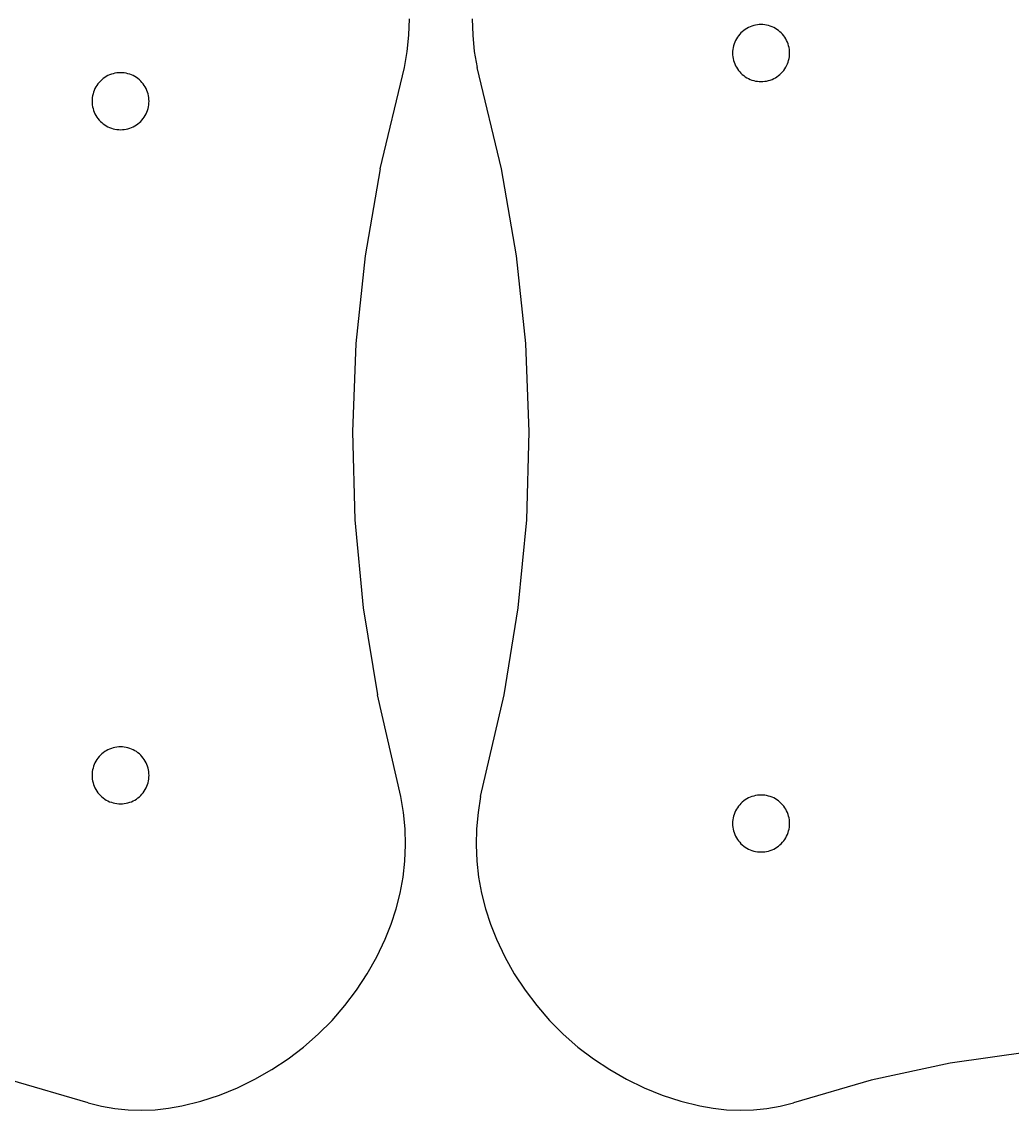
# Model space of a CAD drawing. Extents: x -22.3 to 21.7, y -13.4 to 13.4.
# Drawn here: x 2.68 to 5.109, y -9.896 to -7.226 of the extents above; entities that cross this region are included whole.
import ezdxf

# ---------------------------------------------------------------- set-up
doc = ezdxf.new("R2010")
doc.units = 0
doc.header["$MEASUREMENT"] = 0
doc.layers.get('0').update_dxf_attribs({"linetype": 'CONTINUOUS'})

msp = doc.modelspace()

# ---------------------------------------------------------------- linework, layer by layer
for p, q in [((3.6298, -7.2594), (3.6312, -7.2195)), ((3.7848, -7.2195), (3.7862, -7.2594)), ((4.4799, -7.2347), (4.4754, -7.2357)), ((4.4844, -7.2339), (4.4799, -7.2347)), ((4.4889, -7.2335), (4.4844, -7.2339)), ((4.4935, -7.2333), (4.4889, -7.2335)), ((4.4981, -7.2335), (4.4935, -7.2333)), ((4.5026, -7.2339), (4.4981, -7.2335)), ((4.5071, -7.2347), (4.5026, -7.2339)), ((4.5116, -7.2357), (4.5071, -7.2347)), ((3.6258, -7.2991), (3.6298, -7.2594)), ((3.7862, -7.2594), (3.7902, -7.2991)), ((4.4381, -7.2607), (4.4354, -7.2644)), ((4.441, -7.2571), (4.4381, -7.2607)), ((4.4441, -7.2538), (4.441, -7.2571)), ((4.4474, -7.2507), (4.4441, -7.2538)), ((4.451, -7.2478), (4.4474, -7.2507)), ((4.4547, -7.2451), (4.451, -7.2478)), ((4.4586, -7.2427), (4.4547, -7.2451)), ((4.4626, -7.2405), (4.4586, -7.2427)), ((4.4668, -7.2386), (4.4626, -7.2405)), ((4.471, -7.237), (4.4668, -7.2386)), ((4.4754, -7.2357), (4.471, -7.237)), ((4.516, -7.237), (4.5116, -7.2357)), ((4.5203, -7.2386), (4.516, -7.237)), ((4.5244, -7.2405), (4.5203, -7.2386)), ((4.5285, -7.2427), (4.5244, -7.2405)), ((4.5323, -7.2451), (4.5285, -7.2427)), ((4.5361, -7.2478), (4.5323, -7.2451)), ((4.5396, -7.2507), (4.5361, -7.2478)), ((4.5429, -7.2538), (4.5396, -7.2507)), ((4.5461, -7.2571), (4.5429, -7.2538)), ((4.549, -7.2607), (4.5461, -7.2571)), ((4.5516, -7.2644), (4.549, -7.2607)), ((4.426, -7.2851), (4.425, -7.2896)), ((4.4273, -7.2807), (4.426, -7.2851)), ((4.4289, -7.2765), (4.4273, -7.2807)), ((4.4308, -7.2723), (4.4289, -7.2765)), ((4.433, -7.2683), (4.4308, -7.2723)), ((4.4354, -7.2644), (4.433, -7.2683)), ((4.554, -7.2683), (4.5516, -7.2644)), ((4.5562, -7.2723), (4.554, -7.2683)), ((4.5581, -7.2765), (4.5562, -7.2723)), ((4.5597, -7.2807), (4.5581, -7.2765)), ((4.561, -7.2851), (4.5597, -7.2807)), ((4.562, -7.2896), (4.561, -7.2851)), ((3.6191, -7.3384), (3.6258, -7.2991)), ((3.7902, -7.2991), (3.7969, -7.3384)), ((4.4238, -7.2986), (4.4236, -7.3032)), ((4.4236, -7.3032), (4.4238, -7.3078)), ((4.4242, -7.2941), (4.4238, -7.2986)), ((4.4238, -7.3078), (4.4242, -7.3123)), ((4.425, -7.2896), (4.4242, -7.2941)), ((4.4242, -7.3123), (4.425, -7.3168)), ((4.5628, -7.2941), (4.562, -7.2896)), ((4.562, -7.3168), (4.5628, -7.3123)), ((4.5632, -7.2986), (4.5628, -7.2941)), ((4.5628, -7.3123), (4.5632, -7.3078)), ((4.5634, -7.3032), (4.5632, -7.2986)), ((4.5632, -7.3078), (4.5634, -7.3032)), ((3.5589, -7.5875), (3.6191, -7.3384)), ((3.8571, -7.5875), (3.7969, -7.3384)), ((4.425, -7.3168), (4.426, -7.3213)), ((4.426, -7.3213), (4.4273, -7.3257)), ((4.4273, -7.3257), (4.4289, -7.3299)), ((4.4289, -7.3299), (4.4308, -7.3341)), ((4.4308, -7.3341), (4.433, -7.3381)), ((4.433, -7.3381), (4.4354, -7.342)), ((4.4354, -7.342), (4.4381, -7.3457)), ((4.549, -7.3457), (4.5516, -7.342)), ((4.5516, -7.342), (4.554, -7.3381)), ((4.554, -7.3381), (4.5562, -7.3341)), ((4.5562, -7.3341), (4.5581, -7.3299)), ((4.5581, -7.3299), (4.5597, -7.3257)), ((4.5597, -7.3257), (4.561, -7.3213)), ((4.561, -7.3213), (4.562, -7.3168)), ((2.88, -7.3659), (2.8764, -7.3688)), ((2.8837, -7.3632), (2.88, -7.3659)), ((2.8876, -7.3608), (2.8837, -7.3632)), ((2.8916, -7.3586), (2.8876, -7.3608)), ((2.8958, -7.3567), (2.8916, -7.3586)), ((2.9001, -7.3551), (2.8958, -7.3567)), ((2.9044, -7.3538), (2.9001, -7.3551)), ((2.9089, -7.3528), (2.9044, -7.3538)), ((2.9134, -7.352), (2.9089, -7.3528)), ((2.918, -7.3516), (2.9134, -7.352)), ((2.9225, -7.3514), (2.918, -7.3516)), ((2.9271, -7.3516), (2.9225, -7.3514)), ((2.9316, -7.352), (2.9271, -7.3516)), ((2.9362, -7.3528), (2.9316, -7.352)), ((2.9406, -7.3538), (2.9362, -7.3528)), ((2.945, -7.3551), (2.9406, -7.3538)), ((2.9493, -7.3567), (2.945, -7.3551)), ((2.9534, -7.3586), (2.9493, -7.3567)), ((2.9575, -7.3608), (2.9534, -7.3586)), ((2.9613, -7.3632), (2.9575, -7.3608)), ((2.9651, -7.3659), (2.9613, -7.3632)), ((2.9686, -7.3688), (2.9651, -7.3659)), ((4.4381, -7.3457), (4.441, -7.3493)), ((4.441, -7.3493), (4.4441, -7.3526)), ((4.4441, -7.3526), (4.4474, -7.3557)), ((4.4474, -7.3557), (4.451, -7.3586)), ((4.451, -7.3586), (4.4547, -7.3613)), ((4.4547, -7.3613), (4.4586, -7.3637)), ((4.4586, -7.3637), (4.4626, -7.3659)), ((4.4626, -7.3659), (4.4668, -7.3678)), ((4.4668, -7.3678), (4.471, -7.3694)), ((4.516, -7.3694), (4.5203, -7.3678)), ((4.5203, -7.3678), (4.5244, -7.3659)), ((4.5244, -7.3659), (4.5285, -7.3637)), ((4.5285, -7.3637), (4.5323, -7.3613)), ((4.5323, -7.3613), (4.5361, -7.3586)), ((4.5361, -7.3586), (4.5396, -7.3557)), ((4.5396, -7.3557), (4.5429, -7.3526)), ((4.5429, -7.3526), (4.5461, -7.3493)), ((4.5461, -7.3493), (4.549, -7.3457)), ((2.858, -7.3946), (2.8563, -7.3988)), ((2.8598, -7.3904), (2.858, -7.3946)), ((2.862, -7.3864), (2.8598, -7.3904)), ((2.8644, -7.3825), (2.862, -7.3864)), ((2.8671, -7.3788), (2.8644, -7.3825)), ((2.87, -7.3752), (2.8671, -7.3788)), ((2.8731, -7.3719), (2.87, -7.3752)), ((2.8764, -7.3688), (2.8731, -7.3719)), ((2.9719, -7.3719), (2.9686, -7.3688)), ((2.9751, -7.3752), (2.9719, -7.3719)), ((2.978, -7.3788), (2.9751, -7.3752)), ((2.9806, -7.3825), (2.978, -7.3788)), ((2.983, -7.3864), (2.9806, -7.3825)), ((2.9852, -7.3904), (2.983, -7.3864)), ((2.9871, -7.3946), (2.9852, -7.3904)), ((2.9887, -7.3988), (2.9871, -7.3946)), ((4.471, -7.3694), (4.4754, -7.3707)), ((4.4754, -7.3707), (4.4799, -7.3717)), ((4.4799, -7.3717), (4.4844, -7.3725)), ((4.4844, -7.3725), (4.4889, -7.3729)), ((4.4889, -7.3729), (4.4935, -7.3731)), ((4.4935, -7.3731), (4.4981, -7.3729)), ((4.4981, -7.3729), (4.5026, -7.3725)), ((4.5026, -7.3725), (4.5071, -7.3717)), ((4.5071, -7.3717), (4.5116, -7.3707)), ((4.5116, -7.3707), (4.516, -7.3694)), ((2.8528, -7.4167), (2.8526, -7.4213)), ((2.8526, -7.4213), (2.8528, -7.4259)), ((2.8532, -7.4122), (2.8528, -7.4167)), ((2.854, -7.4077), (2.8532, -7.4122)), ((2.855, -7.4032), (2.854, -7.4077)), ((2.8563, -7.3988), (2.855, -7.4032)), ((2.99, -7.4032), (2.9887, -7.3988)), ((2.9911, -7.4077), (2.99, -7.4032)), ((2.9918, -7.4122), (2.9911, -7.4077)), ((2.9923, -7.4167), (2.9918, -7.4122)), ((2.9924, -7.4213), (2.9923, -7.4167)), ((2.9923, -7.4259), (2.9924, -7.4213)), ((2.8528, -7.4259), (2.8532, -7.4304)), ((2.8532, -7.4304), (2.854, -7.4349)), ((2.854, -7.4349), (2.855, -7.4394)), ((2.855, -7.4394), (2.8563, -7.4438)), ((2.8563, -7.4438), (2.858, -7.4481)), ((2.858, -7.4481), (2.8598, -7.4522)), ((2.9852, -7.4522), (2.9871, -7.4481)), ((2.9871, -7.4481), (2.9887, -7.4438)), ((2.9887, -7.4438), (2.99, -7.4394)), ((2.99, -7.4394), (2.9911, -7.4349)), ((2.9911, -7.4349), (2.9918, -7.4304)), ((2.9918, -7.4304), (2.9923, -7.4259)), ((2.8598, -7.4522), (2.862, -7.4562)), ((2.862, -7.4562), (2.8644, -7.4601)), ((2.8644, -7.4601), (2.8671, -7.4638)), ((2.8671, -7.4638), (2.87, -7.4674)), ((2.87, -7.4674), (2.8731, -7.4707)), ((2.8731, -7.4707), (2.8764, -7.4738)), ((2.8764, -7.4738), (2.88, -7.4767)), ((2.9651, -7.4767), (2.9686, -7.4738)), ((2.9686, -7.4738), (2.9719, -7.4707)), ((2.9719, -7.4707), (2.9751, -7.4674)), ((2.9751, -7.4674), (2.978, -7.4638)), ((2.978, -7.4638), (2.9806, -7.4601)), ((2.9806, -7.4601), (2.983, -7.4562)), ((2.983, -7.4562), (2.9852, -7.4522)), ((2.88, -7.4767), (2.8837, -7.4794)), ((2.8837, -7.4794), (2.8876, -7.4818)), ((2.8876, -7.4818), (2.8916, -7.484)), ((2.8916, -7.484), (2.8958, -7.4859)), ((2.8958, -7.4859), (2.9001, -7.4875)), ((2.9001, -7.4875), (2.9044, -7.4888)), ((2.9044, -7.4888), (2.9089, -7.4898)), ((2.9089, -7.4898), (2.9134, -7.4906)), ((2.9134, -7.4906), (2.918, -7.491)), ((2.918, -7.491), (2.9225, -7.4912)), ((2.9225, -7.4912), (2.9271, -7.491)), ((2.9271, -7.491), (2.9316, -7.4906)), ((2.9316, -7.4906), (2.9362, -7.4898)), ((2.9362, -7.4898), (2.9406, -7.4888)), ((2.9406, -7.4888), (2.945, -7.4875)), ((2.945, -7.4875), (2.9493, -7.4859)), ((2.9493, -7.4859), (2.9534, -7.484)), ((2.9534, -7.484), (2.9575, -7.4818)), ((2.9575, -7.4818), (2.9613, -7.4794)), ((2.9613, -7.4794), (2.9651, -7.4767)), ((3.5589, -7.5875), (3.5221, -7.8007)), ((3.8939, -7.8007), (3.8571, -7.5875)), ((3.5221, -7.8007), (3.4996, -8.0159)), ((3.9165, -8.0159), (3.8939, -7.8007)), ((3.4996, -8.0159), (3.4913, -8.2321)), ((3.9247, -8.2321), (3.9165, -8.0159)), ((3.4913, -8.2321), (3.4975, -8.4484)), ((3.9186, -8.4484), (3.9247, -8.2321)), ((3.4975, -8.4484), (3.5179, -8.6638)), ((3.8981, -8.6638), (3.9186, -8.4484)), ((3.5179, -8.6638), (3.5526, -8.8774)), ((3.8634, -8.8774), (3.8981, -8.6638)), ((3.6103, -9.1269), (3.5526, -8.8774)), ((3.8057, -9.1269), (3.8634, -8.8774)), ((2.8764, -9.0223), (2.8731, -9.0254)), ((2.88, -9.0194), (2.8764, -9.0223)), ((2.8837, -9.0167), (2.88, -9.0194)), ((2.8876, -9.0143), (2.8837, -9.0167)), ((2.8916, -9.0122), (2.8876, -9.0143)), ((2.8958, -9.0103), (2.8916, -9.0122)), ((2.9001, -9.0087), (2.8958, -9.0103)), ((2.9044, -9.0074), (2.9001, -9.0087)), ((2.9089, -9.0063), (2.9044, -9.0074)), ((2.9134, -9.0056), (2.9089, -9.0063)), ((2.918, -9.0051), (2.9134, -9.0056)), ((2.9225, -9.005), (2.918, -9.0051)), ((2.9271, -9.0051), (2.9225, -9.005)), ((2.9316, -9.0056), (2.9271, -9.0051)), ((2.9362, -9.0063), (2.9316, -9.0056)), ((2.9406, -9.0074), (2.9362, -9.0063)), ((2.945, -9.0087), (2.9406, -9.0074)), ((2.9493, -9.0103), (2.945, -9.0087)), ((2.9534, -9.0122), (2.9493, -9.0103)), ((2.9575, -9.0143), (2.9534, -9.0122)), ((2.9613, -9.0167), (2.9575, -9.0143)), ((2.9651, -9.0194), (2.9613, -9.0167)), ((2.9686, -9.0223), (2.9651, -9.0194)), ((2.9719, -9.0254), (2.9686, -9.0223)), ((2.858, -9.0481), (2.8563, -9.0524)), ((2.8598, -9.0439), (2.858, -9.0481)), ((2.862, -9.0399), (2.8598, -9.0439)), ((2.8644, -9.036), (2.862, -9.0399)), ((2.8671, -9.0323), (2.8644, -9.036)), ((2.87, -9.0288), (2.8671, -9.0323)), ((2.8731, -9.0254), (2.87, -9.0288)), ((2.9751, -9.0288), (2.9719, -9.0254)), ((2.978, -9.0323), (2.9751, -9.0288)), ((2.9806, -9.036), (2.978, -9.0323)), ((2.983, -9.0399), (2.9806, -9.036)), ((2.9852, -9.0439), (2.983, -9.0399)), ((2.9871, -9.0481), (2.9852, -9.0439)), ((2.9887, -9.0524), (2.9871, -9.0481)), ((2.8528, -9.0703), (2.8526, -9.0749)), ((2.8526, -9.0749), (2.8528, -9.0794)), ((2.8532, -9.0657), (2.8528, -9.0703)), ((2.854, -9.0612), (2.8532, -9.0657)), ((2.855, -9.0568), (2.854, -9.0612)), ((2.8563, -9.0524), (2.855, -9.0568)), ((2.99, -9.0568), (2.9887, -9.0524)), ((2.9911, -9.0612), (2.99, -9.0568)), ((2.9918, -9.0657), (2.9911, -9.0612)), ((2.9923, -9.0703), (2.9918, -9.0657)), ((2.9924, -9.0749), (2.9923, -9.0703)), ((2.9923, -9.0794), (2.9924, -9.0749)), ((2.8528, -9.0794), (2.8532, -9.084)), ((2.8532, -9.084), (2.854, -9.0885)), ((2.854, -9.0885), (2.855, -9.0929)), ((2.855, -9.0929), (2.8563, -9.0973)), ((2.8563, -9.0973), (2.858, -9.1016)), ((2.858, -9.1016), (2.8598, -9.1058)), ((2.9852, -9.1058), (2.9871, -9.1016)), ((2.9871, -9.1016), (2.9887, -9.0973)), ((2.9887, -9.0973), (2.99, -9.0929)), ((2.99, -9.0929), (2.9911, -9.0885)), ((2.9911, -9.0885), (2.9918, -9.084)), ((2.9918, -9.084), (2.9923, -9.0794)), ((2.8598, -9.1058), (2.862, -9.1098)), ((2.862, -9.1098), (2.8644, -9.1137)), ((2.8644, -9.1137), (2.8671, -9.1174)), ((2.8671, -9.1174), (2.87, -9.1209)), ((2.87, -9.1209), (2.8731, -9.1243)), ((2.8731, -9.1243), (2.8764, -9.1274)), ((2.8764, -9.1274), (2.88, -9.1303)), ((2.88, -9.1303), (2.8837, -9.133)), ((2.9613, -9.133), (2.9651, -9.1303)), ((2.9651, -9.1303), (2.9686, -9.1274)), ((2.9686, -9.1274), (2.9719, -9.1243)), ((2.9719, -9.1243), (2.9751, -9.1209)), ((2.9751, -9.1209), (2.978, -9.1174)), ((2.978, -9.1174), (2.9806, -9.1137)), ((2.9806, -9.1137), (2.983, -9.1098)), ((2.983, -9.1098), (2.9852, -9.1058)), ((3.6166, -9.1661), (3.6103, -9.1269)), ((3.8057, -9.1269), (3.7994, -9.1661)), ((4.4626, -9.1303), (4.4586, -9.1324)), ((4.4668, -9.1284), (4.4626, -9.1303)), ((4.471, -9.1268), (4.4668, -9.1284)), ((4.4754, -9.1255), (4.471, -9.1268)), ((4.4799, -9.1244), (4.4754, -9.1255)), ((4.4844, -9.1237), (4.4799, -9.1244)), ((4.4889, -9.1232), (4.4844, -9.1237)), ((4.4935, -9.1231), (4.4889, -9.1232)), ((4.4981, -9.1232), (4.4935, -9.1231)), ((4.5026, -9.1237), (4.4981, -9.1232)), ((4.5071, -9.1244), (4.5026, -9.1237)), ((4.5116, -9.1255), (4.5071, -9.1244)), ((4.516, -9.1268), (4.5116, -9.1255)), ((4.5203, -9.1284), (4.516, -9.1268)), ((4.5244, -9.1303), (4.5203, -9.1284)), ((4.5285, -9.1324), (4.5244, -9.1303)), ((2.8837, -9.133), (2.8876, -9.1354)), ((2.8876, -9.1354), (2.8916, -9.1375)), ((2.8916, -9.1375), (2.8958, -9.1394)), ((2.8958, -9.1394), (2.9001, -9.141)), ((2.9001, -9.141), (2.9044, -9.1424)), ((2.9044, -9.1424), (2.9089, -9.1434)), ((2.9089, -9.1434), (2.9134, -9.1441)), ((2.9134, -9.1441), (2.918, -9.1446)), ((2.918, -9.1446), (2.9225, -9.1447)), ((2.9225, -9.1447), (2.9271, -9.1446)), ((2.9271, -9.1446), (2.9316, -9.1441)), ((2.9316, -9.1441), (2.9362, -9.1434)), ((2.9362, -9.1434), (2.9406, -9.1424)), ((2.9406, -9.1424), (2.945, -9.141)), ((2.945, -9.141), (2.9493, -9.1394)), ((2.9493, -9.1394), (2.9534, -9.1375)), ((2.9534, -9.1375), (2.9575, -9.1354)), ((2.9575, -9.1354), (2.9613, -9.133)), ((4.4354, -9.1541), (4.433, -9.158)), ((4.4381, -9.1504), (4.4354, -9.1541)), ((4.441, -9.1469), (4.4381, -9.1504)), ((4.4441, -9.1435), (4.441, -9.1469)), ((4.4474, -9.1404), (4.4441, -9.1435)), ((4.451, -9.1375), (4.4474, -9.1404)), ((4.4547, -9.1349), (4.451, -9.1375)), ((4.4586, -9.1324), (4.4547, -9.1349)), ((4.5323, -9.1349), (4.5285, -9.1324)), ((4.5361, -9.1375), (4.5323, -9.1349)), ((4.5396, -9.1404), (4.5361, -9.1375)), ((4.5429, -9.1435), (4.5396, -9.1404)), ((4.5461, -9.1469), (4.5429, -9.1435)), ((4.549, -9.1504), (4.5461, -9.1469)), ((4.5516, -9.1541), (4.549, -9.1504)), ((4.554, -9.158), (4.5516, -9.1541)), ((3.6203, -9.2056), (3.6166, -9.1661)), ((3.7994, -9.1661), (3.7958, -9.2056)), ((4.4242, -9.1838), (4.4238, -9.1884)), ((4.425, -9.1793), (4.4242, -9.1838)), ((4.426, -9.1749), (4.425, -9.1793)), ((4.4273, -9.1705), (4.426, -9.1749)), ((4.4289, -9.1662), (4.4273, -9.1705)), ((4.4308, -9.1621), (4.4289, -9.1662)), ((4.433, -9.158), (4.4308, -9.1621)), ((4.5562, -9.1621), (4.554, -9.158)), ((4.5581, -9.1662), (4.5562, -9.1621)), ((4.5597, -9.1705), (4.5581, -9.1662)), ((4.561, -9.1749), (4.5597, -9.1705)), ((4.562, -9.1793), (4.561, -9.1749)), ((4.5628, -9.1838), (4.562, -9.1793)), ((4.5632, -9.1884), (4.5628, -9.1838)), ((3.6213, -9.2453), (3.6203, -9.2056)), ((3.7958, -9.2056), (3.7948, -9.2453)), ((4.4238, -9.1884), (4.4236, -9.193)), ((4.4236, -9.193), (4.4238, -9.1975)), ((4.4238, -9.1975), (4.4242, -9.2021)), ((4.4242, -9.2021), (4.425, -9.2066)), ((4.425, -9.2066), (4.426, -9.211)), ((4.561, -9.211), (4.562, -9.2066)), ((4.562, -9.2066), (4.5628, -9.2021)), ((4.5628, -9.2021), (4.5632, -9.1975)), ((4.5634, -9.193), (4.5632, -9.1884)), ((4.5632, -9.1975), (4.5634, -9.193)), ((4.426, -9.211), (4.4273, -9.2154)), ((4.4273, -9.2154), (4.4289, -9.2197)), ((4.4289, -9.2197), (4.4308, -9.2239)), ((4.4308, -9.2239), (4.433, -9.2279)), ((4.433, -9.2279), (4.4354, -9.2318)), ((4.4354, -9.2318), (4.4381, -9.2355)), ((4.4381, -9.2355), (4.441, -9.239)), ((4.5461, -9.239), (4.549, -9.2355)), ((4.549, -9.2355), (4.5516, -9.2318)), ((4.5516, -9.2318), (4.554, -9.2279)), ((4.554, -9.2279), (4.5562, -9.2239)), ((4.5562, -9.2239), (4.5581, -9.2197)), ((4.5581, -9.2197), (4.5597, -9.2154)), ((4.5597, -9.2154), (4.561, -9.211)), ((3.6196, -9.285), (3.6213, -9.2453)), ((3.7948, -9.2453), (3.7964, -9.285)), ((4.441, -9.239), (4.4441, -9.2424)), ((4.4441, -9.2424), (4.4474, -9.2455)), ((4.4474, -9.2455), (4.451, -9.2484)), ((4.451, -9.2484), (4.4547, -9.2511)), ((4.4547, -9.2511), (4.4586, -9.2535)), ((4.4586, -9.2535), (4.4626, -9.2556)), ((4.4626, -9.2556), (4.4668, -9.2575)), ((4.4668, -9.2575), (4.471, -9.2591)), ((4.471, -9.2591), (4.4754, -9.2605)), ((4.4754, -9.2605), (4.4799, -9.2615)), ((4.4799, -9.2615), (4.4844, -9.2622)), ((4.4844, -9.2622), (4.4889, -9.2627)), ((4.4889, -9.2627), (4.4935, -9.2628)), ((4.4935, -9.2628), (4.4981, -9.2627)), ((4.4981, -9.2627), (4.5026, -9.2622)), ((4.5026, -9.2622), (4.5071, -9.2615)), ((4.5071, -9.2615), (4.5116, -9.2605)), ((4.5116, -9.2605), (4.516, -9.2591)), ((4.516, -9.2591), (4.5203, -9.2575)), ((4.5203, -9.2575), (4.5244, -9.2556)), ((4.5244, -9.2556), (4.5285, -9.2535)), ((4.5285, -9.2535), (4.5323, -9.2511)), ((4.5323, -9.2511), (4.5361, -9.2484)), ((4.5361, -9.2484), (4.5396, -9.2455)), ((4.5396, -9.2455), (4.5429, -9.2424)), ((4.5429, -9.2424), (4.5461, -9.239)), ((3.6153, -9.3245), (3.6196, -9.285)), ((3.7964, -9.285), (3.8008, -9.3245)), ((3.6083, -9.3636), (3.6153, -9.3245)), ((3.8008, -9.3245), (3.8078, -9.3636)), ((3.5987, -9.4022), (3.6083, -9.3636)), ((3.8078, -9.3636), (3.8174, -9.4022)), ((3.5865, -9.44), (3.5987, -9.4022)), ((3.8174, -9.4022), (3.8295, -9.44)), ((3.5718, -9.4769), (3.5865, -9.44)), ((3.8295, -9.44), (3.8442, -9.4769)), ((3.5512, -9.52), (3.5718, -9.4769)), ((3.8442, -9.4769), (3.8648, -9.52)), ((3.5277, -9.5616), (3.5512, -9.52)), ((3.8648, -9.52), (3.8883, -9.5616)), ((3.5015, -9.6016), (3.5277, -9.5616)), ((3.8883, -9.5616), (3.9145, -9.6016)), ((3.4726, -9.6397), (3.5015, -9.6016)), ((3.9145, -9.6016), (3.9434, -9.6397)), ((3.4413, -9.6758), (3.4726, -9.6397)), ((3.9434, -9.6397), (3.9748, -9.6758)), ((3.4075, -9.7096), (3.4413, -9.6758)), ((3.9748, -9.6758), (4.0085, -9.7096)), ((3.3716, -9.7412), (3.4075, -9.7096)), ((4.0085, -9.7096), (4.0444, -9.7412)), ((3.3336, -9.7702), (3.3716, -9.7412)), ((4.0444, -9.7412), (4.0824, -9.7702)), ((3.2938, -9.7966), (3.3336, -9.7702)), ((4.0824, -9.7702), (4.1223, -9.7966)), ((5.1533, -9.7526), (4.957, -9.7806)), ((3.2522, -9.8202), (3.2938, -9.7966)), ((4.1223, -9.7966), (4.1638, -9.8202)), ((4.957, -9.7806), (4.7632, -9.8226)), ((2.8431, -9.8781), (2.6528, -9.8226)), ((3.2092, -9.841), (3.2522, -9.8202)), ((4.1638, -9.8202), (4.2068, -9.841)), ((4.7632, -9.8226), (4.5729, -9.8781)), ((3.1649, -9.8589), (3.2092, -9.841)), ((4.2068, -9.841), (4.2512, -9.8589)), ((2.8431, -9.8781), (2.8754, -9.8861)), ((3.0731, -9.8854), (3.1194, -9.8737)), ((3.1194, -9.8737), (3.1649, -9.8589)), ((4.2512, -9.8589), (4.2966, -9.8737)), ((4.2966, -9.8737), (4.343, -9.8854)), ((4.5407, -9.8861), (4.5729, -9.8781)), ((2.8754, -9.8861), (2.9081, -9.8918)), ((2.9081, -9.8918), (2.9411, -9.8952)), ((2.9411, -9.8952), (2.9743, -9.8962)), ((2.9743, -9.8962), (3.0074, -9.895)), ((3.0074, -9.895), (3.0404, -9.8914)), ((3.0404, -9.8914), (3.0731, -9.8854)), ((4.343, -9.8854), (4.3756, -9.8914)), ((4.3756, -9.8914), (4.4086, -9.895)), ((4.4086, -9.895), (4.4418, -9.8962)), ((4.4418, -9.8962), (4.4749, -9.8952)), ((4.4749, -9.8952), (4.508, -9.8918)), ((4.508, -9.8918), (4.5407, -9.8861))]:
    msp.add_line(p, q)

doc.saveas('drawing.dxf')
